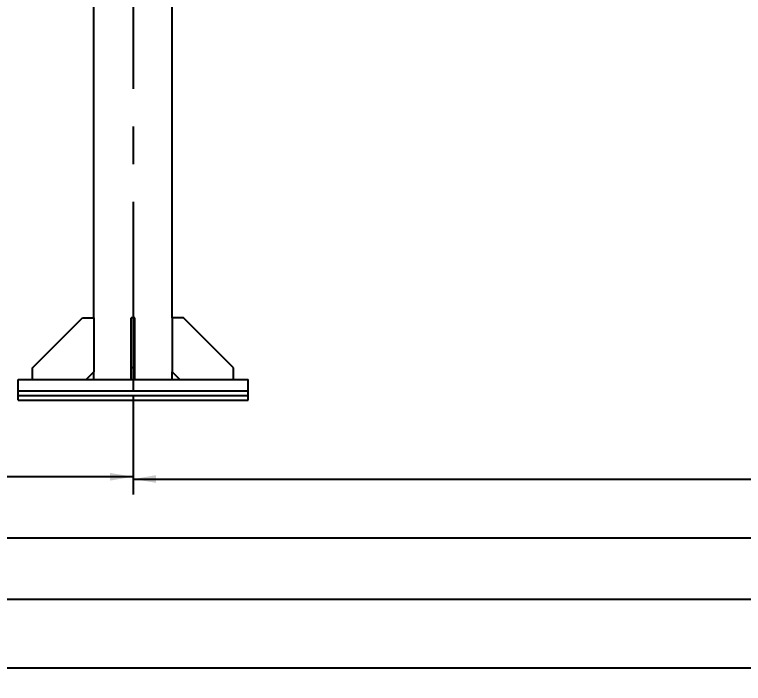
# Model space of a CAD drawing. Header units: millimetres. Extents: x 0 to 1189, y 0 to 841.
# Drawn here: x 875.1 to 970.1, y 579 to 666.2 of the extents above; entities that cross this region are included whole.
import ezdxf

# ---------------------------------------------------------------- set-up
doc = ezdxf.new("R2010")
doc.units = ezdxf.units.MM
doc.header["$LTSCALE"] = 65.395
doc.linetypes.add('CENTER', pattern=[0.6, 0.375, -0.075, 0.075, -0.075])
doc.layers.get('0').update_dxf_attribs({"linetype": 'CONTINUOUS'})
doc.layers.add('ALL_AXIS', color=7, linetype='CONTINUOUS')
doc.layers.add('ALL_DIMENSIONS', color=7, linetype='CONTINUOUS')
doc.styles.get("Standard").update_dxf_attribs({"font": 'txt', "width": 0.7})
doc.dimstyles.new('DIMSTYLE_1', dxfattribs={"dimtxt": 3.5, "dimasz": 3, "dimexe": 0.18, "dimexo": 0.0625, "dimgap": 0.09, "dimtad": 1, "dimdec": 5, "dimlfac": 10, "dimdsep": 46, "dimtxsty": 'STANDARD', "dimblk": '_FILLED', "dimblk1": '_FILLED', "dimblk2": '_FILLED', "dimcen": 0.09, "dimadec": 0, "dimazin": 0, "dimtp": 2, "dimtm": 2, "dimtfac": 1, "dimtdec": 5, "dimtofl": 0, "dimtmove": 0, "dimatfit": 3, "dimldrblk": '_FILLED', "dimfxl": 1, "dimtolj": 1, "dimarcsym": 0})

# ---------------------------------------------------------------- blocks, each defined once
blk = doc.blocks.new('_FILLED')
at = {"color": 0, "linetype": 'BYBLOCK'}
blk.add_solid([(0, 0), (-1, 0.167), (-1, -0.167)], dxfattribs=at)
blk = doc.blocks.new('*D0')
at = {"layer": 'ALL_DIMENSIONS', "color": 2, "linetype": 'CONTINUOUS'}
for p, q in [((27.718, 722.401), (27.718, 595.901)), ((1064.818, 722.401), (1064.818, 612.208)), ((1064.818, 601.929), (1064.818, 595.901)), ((27.718, 597.901), (546.268, 597.901)), ((1064.818, 597.901), (546.268, 597.901))]:
    blk.add_line(p, q, dxfattribs=at)
at = {"layer": 'ALL_DIMENSIONS', "color": 2, "linetype": 'CONTINUOUS', "xscale": 3, "yscale": 3, "zscale": 3, "rotation": 180}
blk.add_blockref('_FILLED', (27.718, 597.901), dxfattribs=at)
at = {"layer": 'ALL_DIMENSIONS', "color": 2, "linetype": 'CONTINUOUS', "xscale": 3, "yscale": 3, "zscale": 3}
blk.add_blockref('_FILLED', (1064.818, 597.901), dxfattribs=at)
blk = doc.blocks.new('*D4')
at = {"layer": 'ALL_DIMENSIONS', "color": 2, "linetype": 'CONTINUOUS'}
for p, q in [((494.318, 616.601), (494.318, 603.901)), ((890.518, 616.601), (890.518, 603.901)), ((494.318, 605.901), (692.418, 605.901)), ((890.518, 605.901), (692.418, 605.901))]:
    blk.add_line(p, q, dxfattribs=at)
at = {"layer": 'ALL_DIMENSIONS', "color": 2, "linetype": 'CONTINUOUS', "xscale": 3, "yscale": 3, "zscale": 3, "rotation": 180}
blk.add_blockref('_FILLED', (494.318, 605.901), dxfattribs=at)
at = {"layer": 'ALL_DIMENSIONS', "color": 2, "linetype": 'CONTINUOUS', "xscale": 3, "yscale": 3, "zscale": 3}
blk.add_blockref('_FILLED', (890.518, 605.901), dxfattribs=at)
blk = doc.blocks.new('*D6')
at = {"layer": 'ALL_DIMENSIONS', "color": 2, "linetype": 'CONTINUOUS'}
for p, q in [((890.518, 616.601), (890.518, 603.605)), ((1127.218, 613.901), (1127.218, 603.605)), ((890.518, 605.605), (1008.868, 605.605)), ((1127.218, 605.605), (1008.868, 605.605))]:
    blk.add_line(p, q, dxfattribs=at)
at = {"layer": 'ALL_DIMENSIONS', "color": 2, "linetype": 'CONTINUOUS', "xscale": 3, "yscale": 3, "zscale": 3, "rotation": 180}
blk.add_blockref('_FILLED', (890.518, 605.605), dxfattribs=at)
at = {"layer": 'ALL_DIMENSIONS', "color": 2, "linetype": 'CONTINUOUS', "xscale": 3, "yscale": 3, "zscale": 3}
blk.add_blockref('_FILLED', (1127.218, 605.605), dxfattribs=at)
blk = doc.blocks.new('*D7')
at = {"layer": 'ALL_DIMENSIONS', "color": 2, "linetype": 'CONTINUOUS'}
for p, q in [((27.718, 722.401), (27.718, 587.901)), ((1127.218, 613.901), (1127.218, 587.901)), ((27.718, 589.901), (577.468, 589.901)), ((1127.218, 589.901), (577.468, 589.901))]:
    blk.add_line(p, q, dxfattribs=at)
at = {"layer": 'ALL_DIMENSIONS', "color": 2, "linetype": 'CONTINUOUS', "xscale": 3, "yscale": 3, "zscale": 3, "rotation": 180}
blk.add_blockref('_FILLED', (27.718, 589.901), dxfattribs=at)
at = {"layer": 'ALL_DIMENSIONS', "color": 2, "linetype": 'CONTINUOUS', "xscale": 3, "yscale": 3, "zscale": 3}
blk.add_blockref('_FILLED', (1127.218, 589.901), dxfattribs=at)
blk = doc.blocks.new('*D8')
at = {"layer": 'ALL_DIMENSIONS', "color": 2, "linetype": 'CONTINUOUS'}
for p, q in [((27.718, 722.401), (27.718, 578.96)), ((1151.568, 722.551), (1151.568, 578.96)), ((27.718, 580.96), (589.643, 580.96)), ((1151.568, 580.96), (589.643, 580.96))]:
    blk.add_line(p, q, dxfattribs=at)
at = {"layer": 'ALL_DIMENSIONS', "color": 2, "linetype": 'CONTINUOUS', "xscale": 3, "yscale": 3, "zscale": 3, "rotation": 180}
blk.add_blockref('_FILLED', (27.718, 580.96), dxfattribs=at)
at = {"layer": 'ALL_DIMENSIONS', "color": 2, "linetype": 'CONTINUOUS', "xscale": 3, "yscale": 3, "zscale": 3}
blk.add_blockref('_FILLED', (1151.568, 580.96), dxfattribs=at)

msp = doc.modelspace()

# ---------------------------------------------------------------- linework, layer by layer
at = {"color": 7, "linetype": 'CONTINUOUS'}
for p, q in [((877.4181797, 620.1007175), (883.9181797, 626.6007175)), ((883.9181797, 626.6007175), (885.4181797, 626.6007175)), ((885.4181797, 626.6007175), (885.4181797, 619.6007175)), ((890.7681797, 626.6007175), (890.2681797, 626.6007175)), ((890.2681797, 618.6007175), (890.2681797, 626.6007175)), ((890.7681797, 618.6007175), (890.7681797, 626.6007175)), ((897.1181797, 626.6007175), (895.6181797, 626.6007175)), ((895.6181797, 626.6007175), (895.6181797, 619.6007175)), ((903.6181797, 620.1007175), (897.1181797, 626.6007175)), ((877.4181797, 618.6007175), (877.4181797, 620.1007175)), ((890.7681797, 620.1007175), (890.2681797, 620.1007175)), ((903.6181797, 618.6007175), (903.6181797, 620.1007175)), ((884.4181797, 618.6007175), (885.4181797, 619.6007175)), ((896.6181797, 618.6007175), (895.6181797, 619.6007175)), ((875.5181797, 618.6007175), (905.5181797, 618.6007175)), ((875.5181797, 615.9007175), (875.5181797, 618.6007175)), ((905.5181797, 615.9007175), (905.5181797, 618.6007175)), ((875.5181797, 617.1007175), (905.5181797, 617.1007175)), ((875.5181797, 616.5007175), (905.5181797, 616.5007175)), ((875.5181797, 615.9007175), (905.5181797, 615.9007175))]:
    msp.add_line(p, q, dxfattribs=at)
at = {"layer": 'ALL_AXIS', "color": 7, "linetype": 'CENTER'}
msp.add_line((890.5181797, 720.2207175), (890.5181797, 616.6007175), dxfattribs=at)
at = {"layer": 'ALL_AXIS', "color": 7, "linetype": 'CONTINUOUS'}
for p, q in [((885.4181797, 626.6007175), (885.4181797, 710.2207175)), ((895.6181797, 626.6007175), (895.6181797, 710.2207175)), ((885.4181797, 618.6007175), (885.4181797, 619.6007175)), ((895.6181797, 618.6007175), (895.6181797, 619.6007175))]:
    msp.add_line(p, q, dxfattribs=at)

# ---------------------------------------------------------------- dimensions: what is measured, and where the dimension line sits
at = {"layer": 'ALL_DIMENSIONS', "color": 2, "linetype": 'CONTINUOUS'}
for base, p1, picture, middle in [((27.7181796641, 580.9599842335), (1151.5681796641, 722.5507174637), '*D8', (584.8807674898, 581.8349842335)), ((27.7181796641, 589.9007174637), (1127.2181796641, 613.9007174637), '*D7', (571.3431796641, 590.7757174637))]:
    dim = msp.add_linear_dim(base=base, p1=p1, p2=(27.7181796641, 722.4007174637), angle=180, dimstyle='DIMSTYLE_1', dxfattribs=at)
    dim.commit()
    dim.dimension.update_dxf_attribs({"geometry": picture, "text_midpoint": middle, "dimtype": 160})
for base, p1, p2, picture, middle in [((1064.8181796641, 597.9007174637), (27.7181796641, 722.4007174637), (1064.8181796641, 722.4007174637), '*D0', (540.1431796641, 598.7757174637)), ((890.5181797, 605.9007175), (494.3181797, 616.6007175), (890.5181797, 616.6007175), '*D4', (687.5181797, 606.7757175)), ((1127.2181797, 605.6048555), (890.5181797, 616.6007175), (1127.2181797, 613.9007175), '*D6', (1003.9681797, 606.4798555))]:
    dim = msp.add_linear_dim(base=base, p1=p1, p2=p2, dimstyle='DIMSTYLE_1', dxfattribs=at)
    dim.commit()
    dim.dimension.update_dxf_attribs({"geometry": picture, "text_midpoint": middle, "dimtype": 160})

doc.saveas('drawing.dxf')
